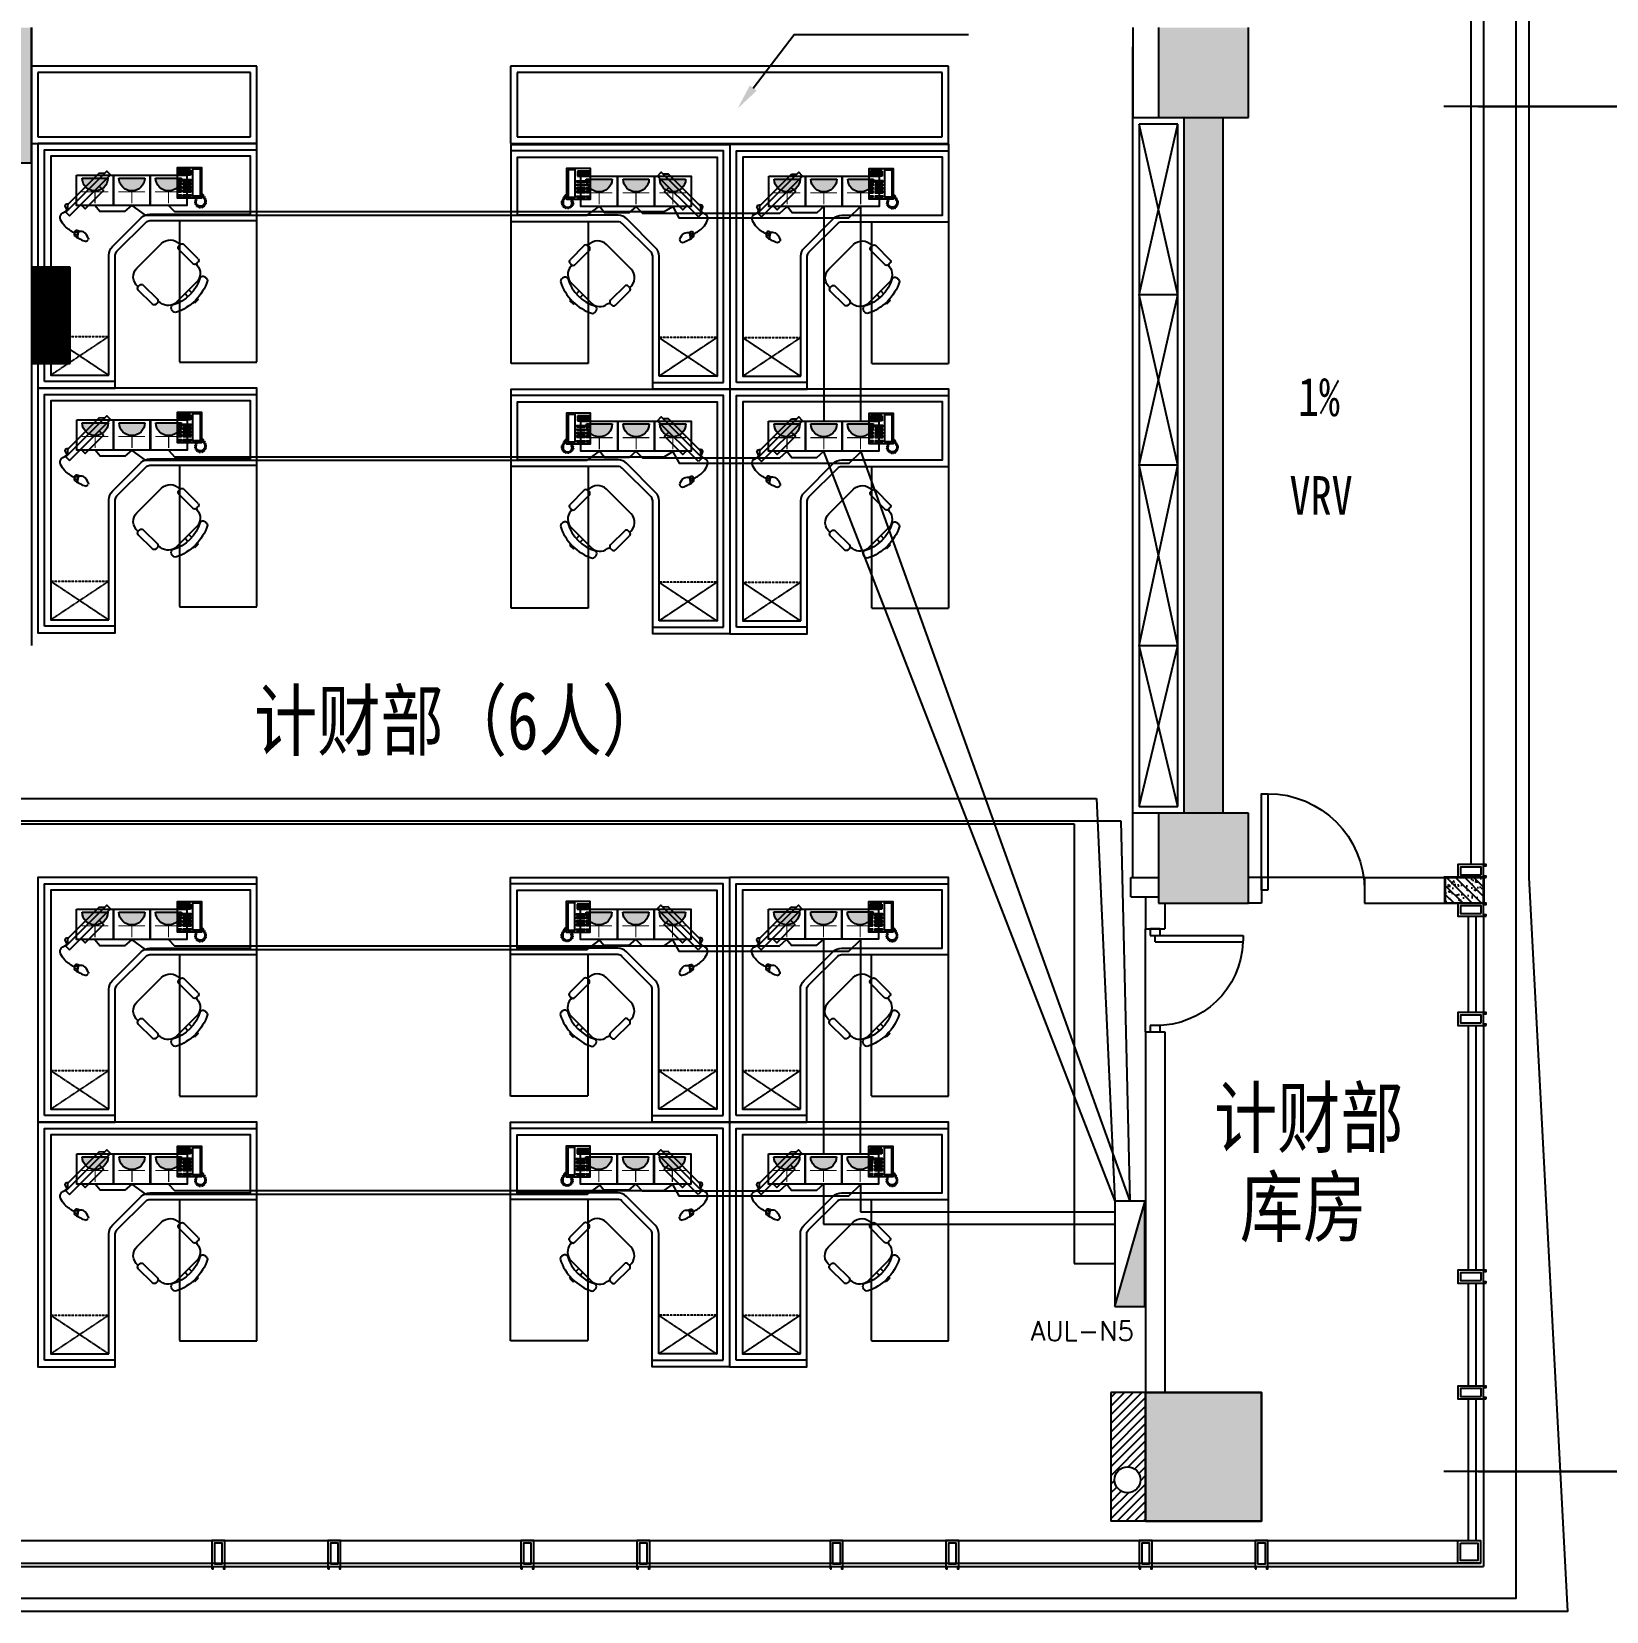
# Model space of a CAD drawing. Header units: inches. Extents: x 10 to 166961, y -47 to 131592.
# Drawn here: x 143123 to 155351, y 20962 to 33230 of the extents above; entities that cross this region are included whole.
import ezdxf

# ---------------------------------------------------------------- set-up
doc = ezdxf.new("R2010")
doc.units = ezdxf.units.IN
doc.header["$MEASUREMENT"] = 0
for name, pattern in [('CONTINOUS', [0]), ('DASH', [0.35, 0.25, -0.1]), ('HIDDEN', [0.375, 0.25, -0.125])]:
    doc.linetypes.add(name, pattern=pattern)
for name, color, linetype in [('2', 2, 'Continuous'), ('3look0.15', 5, 'Continuous'), ('4', 4, 'Continuous'), ('6', 6, 'Continuous'), ('8', 8, 'Continuous'), ('D-电气标号', 7, 'Continuous'), ('hatch', 8, 'Continuous'), ('METAL', 7, 'Continuous'), ('PUB_DIM', 3, 'Continuous'), ('Shearwall', 7, 'Continuous'), ('shearwall-bh', 253, 'Continuous'), ('stair', 2, 'Continuous'), ('wall', 2, 'Continuous'), ('windows', 4, 'Continuous'), ('z', 2, 'Continuous'), ('修改', 1, 'Continuous'), ('家具', 9, 'Continuous'), ('家具细线', 8, 'Continuous'), ('尺寸3', 31, 'Continuous'), ('插座图', 4, 'Continuous')]:
    doc.layers.add(name, color=color, linetype=linetype)
doc.styles.add('_TCH_LABEL', font='complex_.ttf', dxfattribs={"bigfont": 'GBCBIG'})
doc.styles.add('F', font='')
doc.styles.get("Standard").update_dxf_attribs({"font": 'txt', "bigfont": 'gbcbig.shx'})
doc.styles.get('F').set_extended_font_data('SimHei')

# ---------------------------------------------------------------- blocks, each defined once
blk = doc.blocks.new('800门')
at = {"layer": 'windows'}
blk.add_lwpolyline([(750, 0), (800, 0), (800, 750), (750, 750)], close=True, dxfattribs=at)
blk.add_arc((750, 0), 750, 90, 180, dxfattribs=at)
blk = doc.blocks.new('Metal')
at = {"layer": 'METAL', "color": 4}
for points in [[(-50, 20), (-40, 20), (-40, 0), (40, 0), (40, 20), (50, 20), (50, -200), (-50, -200)], [(-30, -20), (30, -20), (30, -180), (-30, -180)]]:
    blk.add_lwpolyline(points, close=True, dxfattribs=at)
blk = doc.blocks.new('A$C6F910B85')
at = {"layer": '2', "linetype": 'CONTINOUS'}
blk.add_lwpolyline([(16, 10), (125, 446), (164, 437), (55, 0)], close=True, dxfattribs=at)
at = {"layer": '家具', "color": 8, "linetype": 'CONTINOUS'}
for p, q in [((96, 41), (181, 381)), ((181, 381), (159, 417)), ((96, 41), (60, 19))]:
    blk.add_line(p, q, dxfattribs=at)
blk.add_lwpolyline([(95, 325), (49, 337), (0, 142), (46, 131)], dxfattribs=at)
blk = doc.blocks.new('电话')
at = {"layer": '家具', "elevation": -5200}
for points in [[(137585, 1054680), (137585, 1054826), (137823, 1054826), (137823, 1054640), (137622, 1054640)], [(137616, 1054640), (137585, 1054640), (137585, 1054676)]]:
    blk.add_lwpolyline(points, dxfattribs=at)
at = {"layer": '家具细线'}
for p, q in [((137804, 1054817, -5200), (137763, 1054817, -5200)), ((137803, 1054725, -5200), (137763, 1054725, -5200)), ((137764, 1054725, -5200), (137764, 1054817, -5200)), ((137774, 1054725, -5200), (137774, 1054817, -5200)), ((137784, 1054725, -5200), (137784, 1054817, -5200)), ((137794, 1054725, -5200), (137794, 1054817, -5200)), ((137804, 1054725, -5200), (137804, 1054817, -5200)), ((137513, 1054657, -5200), (137512, 1054652, -5200)), ((137512, 1054652, -5200), (137519, 1054650, -5200)), ((137519, 1054650, -5200), (137512, 1054646, -5200)), ((137512, 1054646, -5200), (137513, 1054641, -5200)), ((137520, 1054640, -5200), (137512, 1054637, -5200)), ((137512, 1054637, -5200), (137514, 1054632, -5200)), ((137521, 1054657, -5200), (137513, 1054657, -5200)), ((137513, 1054641, -5200), (137520, 1054640, -5200)), ((137514, 1054632, -5200), (137521, 1054632, -5200)), ((137517, 1054665, -5200), (137515, 1054661, -5200)), ((137515, 1054661, -5200), (137521, 1054657, -5200)), ((137521, 1054632, -5200), (137516, 1054627, -5200)), ((137516, 1054627, -5200), (137518, 1054623, -5200)), ((137524, 1054666, -5200), (137517, 1054665, -5200)), ((137518, 1054623, -5200), (137526, 1054624, -5200)), ((137522, 1054675, -5200), (137519, 1054671, -5200)), ((137519, 1054671, -5200), (137524, 1054666, -5200)), ((137526, 1054624, -5200), (137521, 1054618, -5200)), ((137521, 1054618, -5200), (137525, 1054614, -5200)), ((137529, 1054672, -5200), (137522, 1054675, -5200)), ((137522, 1054653, -5200), (137528, 1054667, -5200)), ((137523, 1054637, -5200), (137522, 1054653, -5200)), ((137530, 1054623, -5200), (137523, 1054637, -5200)), ((137525, 1054614, -5200), (137534, 1054618, -5200)), ((137531, 1054683, -5200), (137527, 1054679, -5200)), ((137527, 1054679, -5200), (137529, 1054672, -5200)), ((137528, 1054667, -5200), (137539, 1054677, -5200)), ((137547, 1054613, -5200), (137530, 1054623, -5200)), ((137537, 1054680, -5200), (137531, 1054683, -5200)), ((137534, 1054618, -5200), (137531, 1054610, -5200)), ((137531, 1054610, -5200), (137535, 1054608, -5200)), ((137541, 1054689, -5200), (137535, 1054687, -5200)), ((137535, 1054687, -5200), (137537, 1054680, -5200)), ((137535, 1054608, -5200), (137541, 1054613, -5200)), ((137539, 1054677, -5200), (137554, 1054682, -5200)), ((137546, 1054683, -5200), (137541, 1054689, -5200)), ((137541, 1054613, -5200), (137541, 1054604, -5200)), ((137541, 1054604, -5200), (137547, 1054604, -5200)), ((137547, 1054691, -5200), (137546, 1054683, -5200)), ((137554, 1054692, -5200), (137547, 1054691, -5200)), ((137572, 1054613, -5200), (137547, 1054613, -5200)), ((137547, 1054604, -5200), (137549, 1054610, -5200)), ((137549, 1054610, -5200), (137552, 1054603, -5200)), ((137552, 1054603, -5200), (137558, 1054603, -5200)), ((137557, 1054683, -5200), (137554, 1054692, -5200)), ((137554, 1054682, -5200), (137569, 1054678, -5200)), ((137560, 1054691, -5200), (137557, 1054683, -5200)), ((137558, 1054603, -5200), (137561, 1054611, -5200)), ((137567, 1054689, -5200), (137560, 1054691, -5200)), ((137561, 1054611, -5200), (137561, 1054603, -5200)), ((137561, 1054603, -5200), (137569, 1054603, -5200)), ((137568, 1054681, -5200), (137567, 1054689, -5200)), ((137572, 1054687, -5200), (137568, 1054681, -5200)), ((137569, 1054678, -5200), (137574, 1054675, -5200)), ((137569, 1054603, -5200), (137571, 1054610, -5200)), ((137571, 1054610, -5200), (137575, 1054607, -5200)), ((137577, 1054685, -5200), (137572, 1054687, -5200)), ((137591, 1054625, -5200), (137572, 1054614, -5200)), ((137574, 1054675, -5200), (137579, 1054678, -5200)), ((137575, 1054607, -5200), (137581, 1054609, -5200)), ((137579, 1054682, -5200), (137577, 1054685, -5200)), ((137581, 1054682, -5200), (137579, 1054682, -5200)), ((137579, 1054678, -5200), (137585, 1054676, -5200)), ((137580, 1054616, -5200), (137587, 1054612, -5200)), ((137581, 1054609, -5200), (137580, 1054616, -5200)), ((137587, 1054679, -5200), (137581, 1054682, -5200)), ((137585, 1054676, -5200), (137591, 1054675, -5200)), ((137599, 1054678, -5200), (137587, 1054679, -5200)), ((137587, 1054612, -5200), (137594, 1054616, -5200)), ((137591, 1054675, -5200), (137600, 1054674, -5200)), ((137603, 1054631, -5200), (137591, 1054625, -5200)), ((137593, 1054623, -5200), (137599, 1054619, -5200)), ((137594, 1054616, -5200), (137593, 1054623, -5200)), ((137600, 1054678, -5200), (137599, 1054678, -5200)), ((137599, 1054619, -5200), (137603, 1054620, -5200)), ((137602, 1054624, -5200), (137605, 1054621, -5200)), ((137603, 1054620, -5200), (137602, 1054624, -5200)), ((137604, 1054628, -5200), (137603, 1054631, -5200)), ((137605, 1054630, -5200), (137604, 1054628, -5200)), ((137607, 1054631, -5200), (137605, 1054630, -5200)), ((137605, 1054621, -5200), (137608, 1054623, -5200)), ((137612, 1054635, -5200), (137607, 1054631, -5200)), ((137608, 1054628, -5200), (137611, 1054629, -5200)), ((137608, 1054623, -5200), (137608, 1054628, -5200)), ((137611, 1054629, -5200), (137615, 1054631, -5200)), ((137624, 1054651, -5200), (137612, 1054635, -5200)), ((137615, 1054631, -5200), (137631, 1054651, -5200))]:
    blk.add_line(p, q, dxfattribs=at)
at = {"layer": '家具细线', "elevation": -5200}
for points in [[(137597, 1054795), (137609, 1054795), (137609, 1054819), (137597, 1054819)], [(137635, 1054795), (137647, 1054795), (137647, 1054819), (137635, 1054819)], [(137660, 1054795), (137673, 1054795), (137673, 1054819), (137660, 1054819)], [(137688, 1054795), (137700, 1054795), (137700, 1054819), (137688, 1054819)], [(137715, 1054795), (137727, 1054795), (137727, 1054819), (137715, 1054819)], [(137597, 1054757), (137609, 1054757), (137609, 1054781), (137597, 1054781)], [(137597, 1054720), (137609, 1054720), (137609, 1054744), (137597, 1054744)], [(137813, 1054651), (137600, 1054651), (137600, 1054706), (137813, 1054706)], [(137635, 1054757), (137647, 1054757), (137647, 1054781), (137635, 1054781)], [(137635, 1054720), (137647, 1054720), (137647, 1054744), (137635, 1054744)], [(137660, 1054757), (137673, 1054757), (137673, 1054781), (137660, 1054781)], [(137660, 1054720), (137673, 1054720), (137673, 1054744), (137660, 1054744)], [(137688, 1054757), (137700, 1054757), (137700, 1054781), (137688, 1054781)], [(137688, 1054720), (137700, 1054720), (137700, 1054744), (137688, 1054744)], [(137715, 1054757), (137727, 1054757), (137727, 1054781), (137715, 1054781)], [(137715, 1054720), (137727, 1054720), (137727, 1054744), (137715, 1054744)]]:
    blk.add_lwpolyline(points, close=True, dxfattribs=at)
blk = doc.blocks.new('A$C281071D3')
at = {"layer": '家具', "color": 252}
for p, q in [((50, 410), (-60, 300)), ((-22, 261), (89, 371)), ((89, 398), (77, 410)), ((113, 399), (93, 390)), ((210, 465), (203, 458)), ((392, 239), (240, 392)), ((376, 402), (366, 393)), ((406, 372), (376, 402)), ((396, 363), (406, 372)), ((-61, 273), (-63, 272)), ((-60, 272), (-49, 261)), ((323, 350), (303, 329)), ((333, 299), (353, 320)), ((-71, 129), (120, -62)), ((461, 200), (468, 207)), ((365, 95), (255, -15)), ((293, -54), (403, 56)), ((390, 96), (397, 108)), ((403, 83), (392, 95)), ((255, -43), (266, -54)), ((260, -57), (264, -52))]:
    blk.add_line(p, q, dxfattribs=at)
for centre, major_axis, start_param, end_param in [((64, 396), (-13.6, 13.6), 4.712389, 6.283185), ((75, 385), (-13.6, 13.6), 3.141593, 4.712389), ((172, 324), (-68, 68), 4.709722, 6.166276), ((224, 438), (-20.4, 20.4), 0, 1.570796), ((114, 111), (-226, 226), 4.211213, 5.213565), ((231, 445), (-20.4, 20.4), -0.705229, 0), ((109, 106), (-274, 274), 4.241936, 5.182842), ((231, 445), (-20.4, 20.4), 4.712389, 4.726071), ((-3, 197), (-68, 68), -0.116909, 1.570796), ((-47, 286), (-13.6, 13.6), 0, 1.570796), ((-35, 275), (-13.6, 13.6), 1.570796, 3.141593), ((448, 228), (20.4, 20.4), 6.269503, 6.283185), ((324, 171), (-68, 68), 3.212044, 4.709722), ((441, 221), (-20.4, 20.4), 1.570796, 3.141593), ((448, 228), (-20.4, 20.4), 3.141593, 3.846821), ((378, 81), (-13.6, 13.6), 4.712389, 6.283185), ((390, 70), (-13.6, 13.6), 3.141593, 4.712389), ((188, 6), (-68, 68), 1.570796, 3.212044), ((268, -29), (-13.6, 13.6), 0, 1.570796), ((280, -40), (-13.6, 13.6), 1.570796, 3.141593)]:
    blk.add_ellipse(centre, major_axis=major_axis, ratio=1, start_param=start_param, end_param=end_param, dxfattribs=at)
blk = doc.blocks.new('*X143')
at = {"color": 0}
for p, q in [((-250, 32.8), (-82.8, 200)), ((-250, 68.2), (-118.2, 200)), ((-250, 103.6), (-153.6, 200)), ((-250, 138.9), (-188.9, 200)), ((-250, 174.3), (-224.3, 200)), ((-247.5, 0), (-47.5, 200)), ((-212.1, 0), (-12.1, 200)), ((-176.8, 0), (23.2, 200)), ((-141.4, 0), (58.6, 200)), ((-106.1, 0), (93.9, 200)), ((-70.7, 0), (129.3, 200)), ((-35.4, 0), (164.6, 200)), ((0, 0), (200, 200)), ((35.4, 0), (235.4, 200)), ((70.7, 0), (250, 179.3)), ((106.1, 0), (250, 143.9)), ((141.4, 0), (250, 108.6)), ((176.8, 0), (250, 73.2)), ((212.1, 0), (250, 37.9)), ((247.5, 0), (250, 2.5))]:
    blk.add_line(p, q, dxfattribs=at)
blk = doc.blocks.new('A$C127C375D')
at = {"layer": '插座图', "lineweight": -2}
blk.add_hatch(color=3, dxfattribs=at).paths.add_polyline_path([(91.7, 8.4, 1), (16.1, 8.4)])
at = {"layer": '插座图', "color": 3, "lineweight": -2}
blk.add_line((16.1, 8.4), (91.7, 8.4), dxfattribs=at)
blk.add_lwpolyline([(0, 0), (107.8, 0), (107.8, 88.6), (0, 88.6)], close=True, dxfattribs=at)
at = {"layer": '插座图', "color": 3, "lineweight": -2, "const_width": 3.2}
for points in [[(14.3, 48.8), (92.6, 48.8)], [(53.9, 46.2), (53.9, 82.6)]]:
    blk.add_lwpolyline(points, dxfattribs=at)
at = {"layer": '插座图', "color": 3, "lineweight": -2}
blk.add_arc((53.9, 8.4), 37.8, 0, 180, dxfattribs=at)
blk = doc.blocks.new('A$C120B0ACC')
at = {"layer": '插座图', "lineweight": -2}
blk.add_hatch(color=3, dxfattribs=at).paths.add_polyline_path([(0, 44.1), (0, 0), (152.7, 0)])
at = {"layer": '插座图', "color": 3, "lineweight": -2}
for p, q in [((154.2, 44.1), (0, 44.1)), ((0, 44.1), (152.7, 0)), ((0, 44.1), (0, 0)), ((154.2, 0), (154.2, 44.1)), ((0, 0), (154.2, 0)), ((0, 0), (152.7, 0))]:
    blk.add_line(p, q, dxfattribs=at)

msp = doc.modelspace()

# ---------------------------------------------------------------- hatches: boundary and pattern name
at = {"layer": 'hatch'}
h = msp.add_hatch(dxfattribs=at)
h.set_pattern_fill('钢筋混凝土', color=256, scale=20, style=0)
h.set_pattern_definition([(135, (241378.53, 162060.694), (35.355339, 35.355339), []), (130, (241378.53, 162060.7), (-143.45204, -12.55043), [15, -165]), (185, (241378.53, 162060.7), (27.75027, 150.43843), [12, -132]), (79.5486, (241366.57, 162059.65), (-115.70188, 137.88791), [12.74804, -140.22842]), (133.8158, (241378.53, 162100.7), (-213.44821, -33.1038), [22.5, -247.5]), (83.3644, (241360.74, 162097.94), (-186.93254, 194.82357), [19.12206, -210.3426]), (188.8158, (241378.53, 162100.7), (-186.9324, 194.82372), [18, -198]), (159, (241358.53, 162090.7), (-119.38141, -80.52378), [15, -165]), (214, (241358.53, 162090.7), (-48.66307, 145.03001), [12, -132]), (108.5486, (241348.58, 162083.98), (-168.04453, 64.5061), [12.74804, -140.22842]), (142.5, (241378.53, 162060.694), (-2.431971, 66.57877), [0, -130.4, 0, -134, 0, -132.5]), (172.5, (241378.53, 162060.694), (-52.613907, 78.882342), [0, -76.4, 0, -127.4, 0, -50.5]), (212.5, (241423.13, 162060.694), (-106.764487, -4.510974), [0, -50, 0, -156, 0, -207]), (222.5, (241443.13, 162060.69), (-116.637234, 20.020996), [0, -65, 0, -103.6, 0, -147])])
h.paths.add_polyline_path([(154398, 26662), (154098, 26662), (154098, 26462), (154398, 26462)])
at = {"layer": 'shearwall-bh'}
for color, points in [(252, [(143123, 33262), (142123, 33262), (142123, 32212), (143123, 32212)]), (8, [(151773, 21662), (152673, 21662), (152673, 22662), (151773, 22662)]), (252, [(151773, 21662), (152673, 21662), (152673, 22662), (151773, 22662)])]:
    msp.add_hatch(color=color, dxfattribs=at).paths.add_polyline_path(points)
at = {"layer": 'shearwall-bh', "linetype": 'Continuous'}
for points in [[(151873, 32562), (152573, 32562), (152573, 33262), (151873, 33262)], [(152073, 32562), (152373, 32562), (152373, 27162), (152073, 27162)], [(151873, 26462), (152573, 26462), (152573, 27162), (151873, 27162)]]:
    msp.add_hatch(color=252, dxfattribs=at).paths.add_polyline_path(points)

# ---------------------------------------------------------------- linework, layer by layer
at = {"color": 2}
for p, q in [((149274, 31871), (149275, 30206)), ((149560, 31872), (149560, 30206)), ((149273, 29969), (151535, 24148)), ((149561, 29967), (151652, 24148)), ((136770, 27276), (151393, 27276)), ((151393, 27276), (151535, 24148)), ((132094, 27079), (151218, 27079)), ((136981, 27101), (151581, 27101)), ((151218, 27079), (151218, 23664)), ((151581, 27101), (151652, 24148)), ((149273, 26181), (149273, 24515)), ((149559, 26178), (149558, 24515)), ((149271, 24279), (149271, 23968)), ((149560, 24277), (149560, 24064)), ((149560, 24064), (151535, 24064)), ((149271, 23968), (151535, 23968)), ((151218, 23664), (151535, 23664))]:
    msp.add_line(p, q, dxfattribs=at)
for p, q in [((143123, 31402), (143123, 30652)), ((143423, 31402), (143123, 31402)), ((143423, 30652), (143423, 31402)), ((143123, 30652), (143423, 30652))]:
    msp.add_line(p, q)
at = {"color": 252}
for p, q in [((151503, 22662), (151503, 21662)), ((151773, 22662), (151503, 22662)), ((151773, 21662), (151503, 21662))]:
    msp.add_line(p, q, dxfattribs=at)
at = {"color": 2}
for points in [[(143900, 31880), (143845, 31833), (143654, 31833), (143615, 31880)], [(143902, 31881), (144006, 31805), (147438, 31805), (147531, 31872)], [(144187, 31881), (144233, 31832), (148036, 31832), (148102, 31872)], [(147817, 31871), (147762, 31823), (147571, 31823), (147532, 31871)], [(147817, 31870), (147866, 31820), (148933, 31820), (148987, 31869)], [(148102, 31872), (148150, 31783), (149470, 31783), (149560, 31872)], [(149275, 31872), (149220, 31824), (149028, 31824), (148989, 31872)], [(143902, 29979), (143847, 29932), (143656, 29932), (143617, 29979)], [(143902, 29978), (144006, 29902), (147438, 29902), (147531, 29970)], [(144188, 29977), (144233, 29928), (148036, 29928), (148102, 29969)], [(147818, 29971), (147763, 29923), (147571, 29923), (147532, 29971)], [(147818, 29970), (147867, 29920), (148933, 29920), (148988, 29969)], [(148102, 29967), (148151, 29878), (149471, 29878), (149561, 29967)], [(149273, 29969), (149218, 29921), (149027, 29921), (148988, 29969)], [(143899, 26178), (143845, 26130), (143653, 26130), (143614, 26178)], [(143900, 26179), (144004, 26103), (147437, 26103), (147530, 26171)], [(144187, 26179), (144233, 26130), (148036, 26130), (148100, 26178)], [(147813, 26180), (147758, 26133), (147567, 26133), (147528, 26180)], [(147815, 26181), (147864, 26130), (148930, 26130), (148985, 26180)], [(148100, 26178), (148149, 26089), (149469, 26089), (149559, 26178)], [(149270, 26180), (149216, 26132), (149024, 26132), (148985, 26180)], [(143902, 24279), (143848, 24232), (143656, 24232), (143617, 24279)], [(143903, 24277), (144007, 24201), (147440, 24201), (147533, 24269)], [(144187, 24279), (144233, 24231), (148036, 24231), (148101, 24277)], [(147813, 24280), (147759, 24232), (147567, 24232), (147528, 24280)], [(147814, 24279), (147863, 24229), (148930, 24229), (148984, 24278)], [(148101, 24277), (148150, 24188), (149470, 24188), (149560, 24277)], [(149271, 24279), (149217, 24231), (149025, 24231), (148986, 24279)]]:
    msp.add_lwpolyline(points, dxfattribs=at)
at = {"color": 8, "linetype": 'DASH'}
for points in [[(144273, 31762), (144273, 30662), (144873, 30662), (144873, 31762)], [(147446, 31754), (147446, 30654), (146846, 30654), (146846, 31754)], [(149646, 31754), (149646, 30654), (150246, 30654), (150246, 31754)], [(144273, 29862), (144273, 28762), (144873, 28762), (144873, 29862)], [(147446, 29854), (147446, 28754), (146846, 28754), (146846, 29854)], [(149646, 29854), (149646, 28754), (150246, 28754), (150246, 29854)], [(144273, 26062), (144273, 24962), (144873, 24962), (144873, 26062)], [(147443, 26062), (147443, 24962), (146843, 24962), (146843, 26062)], [(149643, 26062), (149643, 24962), (150243, 24962), (150243, 26062)], [(144273, 24162), (144273, 23062), (144873, 23062), (144873, 24162)], [(147443, 24162), (147443, 23062), (146843, 23062), (146843, 24162)], [(149643, 24162), (149643, 23062), (150243, 23062), (150243, 24162)]]:
    msp.add_lwpolyline(points, dxfattribs=at)
at = {"const_width": 300}
msp.add_lwpolyline([(143273, 31402), (143273, 30652)], dxfattribs=at)
at = {"layer": '3look0.15'}
for p, q in [((154298, 34962), (154298, 26762)), ((154398, 34962), (154398, 26762)), ((153473, 26662), (152673, 26662))]:
    msp.add_line(p, q, dxfattribs=at)
at = {"layer": '3look0.15', "color": 8}
msp.add_line((153473, 26662), (152673, 26662), dxfattribs=at)
at = {"layer": '4'}
for p, q in [((151886, 26262), (151810, 26262)), ((151810, 26262), (151810, 26212)), ((151886, 26212), (151886, 26262)), ((151810, 26212), (151886, 26212)), ((151848, 26212), (152531, 26212)), ((151848, 26162), (151848, 26212)), ((151848, 26162), (152530, 26162)), ((151886, 25512), (151810, 25512)), ((151810, 25512), (151810, 25462)), ((151810, 25462), (151886, 25462)), ((151886, 25462), (151886, 25512))]:
    msp.add_line(p, q, dxfattribs=at)
at = {"layer": '4', "extrusion": (0, 0, -1)}
msp.add_ellipse((151831, 26212), major_axis=(700, 0), ratio=1, start_param=0.00022, end_param=0.071709, dxfattribs=at)
at = {"layer": '6', "color": 252}
for p, q in [((151503, 22622), (151543, 22662)), ((151503, 22555), (151610, 22662)), ((151503, 22488), (151678, 22662)), ((151503, 22420), (151745, 22662)), ((151503, 22353), (151773, 22623)), ((151503, 22286), (151773, 22556)), ((151503, 22218), (151773, 22488)), ((151503, 22151), (151773, 22421)), ((151503, 22084), (151773, 22354)), ((151503, 22016), (151773, 22286)), ((151639, 22085), (151773, 22219)), ((151689, 22068), (151773, 22152)), ((151722, 22032), (151773, 22084)), ((151503, 21949), (151532, 21978)), ((151734, 21977), (151773, 22017)), ((151503, 21680), (151773, 21950)), ((151503, 21882), (151549, 21927)), ((151503, 21814), (151584, 21895)), ((151503, 21747), (151640, 21883)), ((151553, 21662), (151773, 21882)), ((151621, 21662), (151773, 21815)), ((151688, 21662), (151773, 21747)), ((151755, 21662), (151773, 21680))]:
    msp.add_line(p, q, dxfattribs=at)
at = {"layer": '8', "color": 8, "linetype": 'HIDDEN'}
for p, q in [((143273, 30862), (143723, 30862)), ((143723, 30862), (143273, 30562)), ((143273, 30862), (143723, 30562)), ((148446, 30854), (147996, 30854)), ((147996, 30854), (148446, 30554)), ((148446, 30854), (147996, 30554)), ((148646, 30854), (149096, 30854)), ((149096, 30854), (148646, 30554)), ((148646, 30854), (149096, 30554)), ((143273, 28962), (143723, 28962)), ((143723, 28962), (143273, 28662)), ((143273, 28962), (143723, 28662)), ((148446, 28954), (147996, 28954)), ((147996, 28954), (148446, 28654)), ((148446, 28954), (147996, 28654)), ((148646, 28954), (149096, 28954)), ((149096, 28954), (148646, 28654)), ((148646, 28954), (149096, 28654)), ((143273, 25162), (143723, 25162)), ((143723, 25162), (143273, 24862)), ((143273, 25162), (143723, 24862)), ((148443, 25162), (147993, 25162)), ((147993, 25162), (148443, 24862)), ((148443, 25162), (147993, 24862)), ((148643, 25162), (149093, 25162)), ((149093, 25162), (148643, 24862)), ((148643, 25162), (149093, 24862)), ((143273, 23262), (143723, 23262)), ((143723, 23262), (143273, 22962)), ((143273, 23262), (143723, 22962)), ((148443, 23262), (147993, 23262)), ((147993, 23262), (148443, 22962)), ((148443, 23262), (147993, 22962)), ((148643, 23262), (149093, 23262)), ((149093, 23262), (148643, 22962)), ((148643, 23262), (149093, 22962))]:
    msp.add_line(p, q, dxfattribs=at)
at = {"layer": '8', "extrusion": (0, 0, -1)}
msp.add_ellipse((151838, 26204), major_axis=(-488, 502), ratio=0.977189, start_param=2.391901, end_param=3.91014, dxfattribs=at)
at = {"layer": 'METAL'}
for points in [[(154198, 21512), (154373, 21512), (154373, 21337), (154198, 21337)], [(154218, 21492), (154353, 21492), (154353, 21357), (154218, 21357)]]:
    msp.add_lwpolyline(points, close=True, dxfattribs=at)
at = {"layer": 'PUB_DIM', "color": 252}
for p, q in [((158394, 32649), (154090, 32649)), ((158394, 22049), (154090, 22049))]:
    msp.add_line(p, q, dxfattribs=at)
at = {"layer": 'PUB_DIM', "transparency": 16777216}
for p, q in [((154356, 32649), (156844, 32649)), ((154356, 32649), (156844, 32649)), ((154356, 22049), (156844, 22049)), ((154456, 22049), (157644, 22049))]:
    msp.add_line(p, q, dxfattribs=at)
at = {"layer": 'Shearwall', "color": 252}
for p, q in [((143123, 32212), (143123, 33262)), ((151873, 33262), (151873, 32562)), ((152573, 32562), (152573, 33262)), ((151873, 32562), (152573, 32562)), ((142123, 32212), (143123, 32212)), ((152573, 27162), (151873, 27162)), ((151873, 27162), (151873, 26462)), ((152573, 26462), (152573, 27162)), ((151873, 26462), (152573, 26462)), ((151773, 21662), (151773, 22662)), ((151773, 22662), (152673, 22662)), ((152673, 22662), (152673, 21662)), ((152673, 21662), (151773, 21662))]:
    msp.add_line(p, q, dxfattribs=at)
at = {"layer": 'Shearwall', "color": 252, "linetype": 'Continuous'}
for p, q in [((152073, 32562), (152373, 32562)), ((152073, 27162), (152073, 32562)), ((152373, 32562), (152373, 27162)), ((152373, 27162), (152073, 27162))]:
    msp.add_line(p, q, dxfattribs=at)
at = {"layer": 'Shearwall', "color": 1}
msp.add_lwpolyline([(151773, 21662), (152673, 21662), (152673, 22662), (151773, 22662)], close=True, dxfattribs=at)
at = {"layer": 'Shearwall', "color": 252}
msp.add_circle((151633, 21984), 101, dxfattribs=at)
at = {"layer": 'stair', "color": 252}
msp.add_line((151723, 28462), (152023, 28462), dxfattribs=at)
at = {"layer": 'stair', "color": 6}
for points in [[(134023, 44462), (154648, 44462), (154648, 21062), (133023, 21062), (133023, 21312)], [(154748, 26662), (154748, 26662), (155048, 20962), (91814, 20962), (92098, 25462), (92098, 35062)]]:
    msp.add_lwpolyline(points, dxfattribs=at)
at = {"layer": 'stair'}
msp.add_lwpolyline([(154748, 35062), (154748, 26662)], dxfattribs=at)
at = {"layer": 'wall', "color": 7}
for p, q in [((152673, 26662), (152573, 26662)), ((152673, 26662), (152583, 26662)), ((152673, 26662), (152673, 26462)), ((152673, 26662), (152673, 26462)), ((153473, 26662), (154398, 26662)), ((153473, 26662), (153473, 26462)), ((153473, 26662), (153473, 26462)), ((152673, 26462), (152573, 26462)), ((152673, 26462), (152583, 26462)), ((153473, 26462), (154398, 26462))]:
    msp.add_line(p, q, dxfattribs=at)
at = {"layer": 'wall'}
for p, q in [((153923, 26662), (154398, 26662)), ((154398, 26462), (154398, 26662)), ((154398, 26462), (154398, 26662)), ((154398, 26462), (154398, 26662)), ((153923, 26462), (154398, 26462))]:
    msp.add_line(p, q, dxfattribs=at)
at = {"layer": 'wall', "const_width": 20}
msp.add_lwpolyline([(154398, 26662), (154098, 26662), (154098, 26462), (154398, 26462)], close=True, dxfattribs=at)
at = {"layer": 'windows', "color": 2}
for p, q in [((154278, 26362), (154278, 25612)), ((154338, 26362), (154338, 25612)), ((154398, 26362), (154398, 25612)), ((154278, 25512), (154278, 23612)), ((154338, 25512), (154338, 23612)), ((154398, 25512), (154398, 23612)), ((154278, 23512), (154278, 22712)), ((154338, 23512), (154338, 22712)), ((154398, 23512), (154398, 22712)), ((154278, 22612), (154278, 21512)), ((154338, 22612), (154338, 21512)), ((154398, 22612), (154398, 21312)), ((142623, 21512), (154198, 21512)), ((142623, 21337), (152623, 21337)), ((142623, 21312), (152623, 21312)), ((152723, 21337), (154373, 21337)), ((152723, 21312), (154398, 21312))]:
    msp.add_line(p, q, dxfattribs=at)
at = {"layer": '家具', "color": 1}
for points in [[(143223, 30512), (143223, 32312), (144873, 32312), (144873, 32362), (143173, 32362), (143173, 30462), (143773, 30462), (143773, 30512), (143223, 30512)], [(148496, 30504), (148496, 32304), (146846, 32304), (146846, 32354), (148546, 32354), (148546, 30454), (147946, 30454), (147946, 30504), (148496, 30504)], [(148596, 30504), (148596, 32304), (150246, 32304), (150246, 32354), (148546, 32354), (148546, 30454), (149146, 30454), (149146, 30504), (148596, 30504)], [(143223, 28612), (143223, 30412), (144873, 30412), (144873, 30462), (143173, 30462), (143173, 28562), (143773, 28562), (143773, 28612), (143223, 28612)], [(148496, 28604), (148496, 30404), (146846, 30404), (146846, 30454), (148546, 30454), (148546, 28554), (147946, 28554), (147946, 28604), (148496, 28604)], [(148596, 28604), (148596, 30404), (150246, 30404), (150246, 30454), (148546, 30454), (148546, 28554), (149146, 28554), (149146, 28604), (148596, 28604)], [(143223, 24812), (143223, 26612), (144873, 26612), (144873, 26662), (143173, 26662), (143173, 24762), (143773, 24762), (143773, 24812), (143223, 24812)], [(148493, 24812), (148493, 26612), (146843, 26612), (146843, 26662), (148543, 26662), (148543, 24762), (147943, 24762), (147943, 24812), (148493, 24812)], [(148593, 24812), (148593, 26612), (150243, 26612), (150243, 26662), (148543, 26662), (148543, 24762), (149143, 24762), (149143, 24812), (148593, 24812)], [(143223, 22912), (143223, 24712), (144873, 24712), (144873, 24762), (143173, 24762), (143173, 22862), (143773, 22862), (143773, 22912), (143223, 22912)], [(148493, 22912), (148493, 24712), (146843, 24712), (146843, 24762), (148543, 24762), (148543, 22862), (147943, 22862), (147943, 22912), (148493, 22912)], [(148593, 22912), (148593, 24712), (150243, 24712), (150243, 24762), (148543, 24762), (148543, 22862), (149143, 22862), (149143, 22912), (148593, 22912)]]:
    msp.add_lwpolyline(points, dxfattribs=at)
at = {"layer": '家具', "color": 4}
for points in [[(143773, 30512), (143773, 31494, -0.198912), (143786, 31525), (144010, 31749, -0.198912), (144042, 31762), (144873, 31762), (144873, 32312)], [(147946, 30504), (147946, 31485, 0.198912), (147933, 31517), (147709, 31740, 0.198912), (147678, 31754), (146846, 31754), (146846, 32304)], [(149146, 30504), (149146, 31485, -0.198912), (149159, 31517), (149383, 31740, -0.198912), (149414, 31754), (150246, 31754), (150246, 32304)], [(143773, 28612), (143773, 29594, -0.198912), (143786, 29625), (144010, 29849, -0.198912), (144042, 29862), (144873, 29862), (144873, 30412)], [(147946, 28604), (147946, 29585, 0.198912), (147933, 29617), (147709, 29840, 0.198912), (147678, 29854), (146846, 29854), (146846, 30404)], [(149146, 28604), (149146, 29585, -0.198912), (149159, 29617), (149383, 29840, -0.198912), (149414, 29854), (150246, 29854), (150246, 30404)], [(143773, 24812), (143773, 25794, -0.198912), (143786, 25825), (144010, 26049, -0.198912), (144042, 26062), (144873, 26062), (144873, 26612)], [(147943, 24812), (147943, 25794, 0.198912), (147930, 25825), (147707, 26049, 0.198912), (147675, 26062), (146843, 26062), (146843, 26612)], [(149143, 24812), (149143, 25794, -0.198912), (149156, 25825), (149380, 26049, -0.198912), (149412, 26062), (150243, 26062), (150243, 26612)], [(143773, 22912), (143773, 23894, -0.198912), (143786, 23925), (144010, 24149, -0.198912), (144042, 24162), (144873, 24162), (144873, 24712)], [(147943, 22912), (147943, 23894, 0.198912), (147930, 23925), (147707, 24149, 0.198912), (147675, 24162), (146843, 24162), (146843, 24712)], [(149143, 22912), (149143, 23894, -0.198912), (149156, 23925), (149380, 24149, -0.198912), (149412, 24162), (150243, 24162), (150243, 24712)]]:
    msp.add_lwpolyline(points, format="xyb", dxfattribs=at)
at = {"layer": '家具细线', "color": 8}
for p, q in [((143481, 31650), (143454, 31658)), ((143485, 31667), (143458, 31675)), ((148235, 31658), (148262, 31666)), ((148857, 31658), (148830, 31666)), ((143564, 31626), (143562, 31614)), ((148155, 31618), (148157, 31605)), ((148238, 31642), (148266, 31649)), ((148854, 31642), (148826, 31649)), ((148937, 31618), (148935, 31605)), ((143481, 29750), (143454, 29758)), ((143485, 29767), (143458, 29775)), ((143564, 29726), (143562, 29714)), ((148155, 29718), (148157, 29705)), ((148235, 29758), (148262, 29766)), ((148238, 29742), (148266, 29749)), ((148854, 29742), (148826, 29749)), ((148857, 29758), (148830, 29766)), ((148937, 29718), (148935, 29705)), ((143481, 25950), (143454, 25958)), ((143485, 25967), (143458, 25975)), ((143564, 25926), (143562, 25914)), ((148152, 25926), (148154, 25914)), ((148232, 25967), (148259, 25975)), ((148236, 25950), (148263, 25958)), ((148851, 25950), (148824, 25958)), ((148855, 25967), (148827, 25975)), ((148934, 25926), (148932, 25914)), ((143481, 24050), (143454, 24058)), ((143485, 24067), (143458, 24075)), ((148232, 24067), (148259, 24075)), ((148236, 24050), (148263, 24058)), ((148851, 24050), (148824, 24058)), ((148855, 24067), (148827, 24075)), ((143564, 24026), (143562, 24014)), ((148152, 24026), (148154, 24014)), ((148934, 24026), (148932, 24014))]:
    msp.add_line(p, q, dxfattribs=at)
at = {"layer": '家具细线'}
for points in [[(143723, 30562), (143723, 31494, -0.198912), (143751, 31561), (143975, 31784, -0.198912), (144042, 31812), (144823, 31812), (144823, 32262), (143273, 32262), (143273, 30562), (143723, 30562)], [(147996, 30554), (147996, 31485, 0.198912), (147968, 31552), (147745, 31776, 0.198912), (147678, 31804), (146896, 31804), (146896, 32254), (148446, 32254), (148446, 30554), (147996, 30554)], [(149096, 30554), (149096, 31485, -0.198912), (149124, 31552), (149347, 31776, -0.198912), (149414, 31804), (150196, 31804), (150196, 32254), (148646, 32254), (148646, 30554), (149096, 30554)], [(143723, 28662), (143723, 29594, -0.198912), (143751, 29661), (143975, 29884, -0.198912), (144042, 29912), (144823, 29912), (144823, 30362), (143273, 30362), (143273, 28662), (143723, 28662)], [(147996, 28654), (147996, 29585, 0.198912), (147968, 29652), (147745, 29876, 0.198912), (147678, 29904), (146896, 29904), (146896, 30354), (148446, 30354), (148446, 28654), (147996, 28654)], [(149096, 28654), (149096, 29585, -0.198912), (149124, 29652), (149347, 29876, -0.198912), (149414, 29904), (150196, 29904), (150196, 30354), (148646, 30354), (148646, 28654), (149096, 28654)], [(143723, 24862), (143723, 25794, -0.198912), (143751, 25861), (143975, 26084, -0.198912), (144042, 26112), (144823, 26112), (144823, 26562), (143273, 26562), (143273, 24862), (143723, 24862)], [(147993, 24862), (147993, 25794, 0.198912), (147966, 25861), (147742, 26084, 0.198912), (147675, 26112), (146893, 26112), (146893, 26562), (148443, 26562), (148443, 24862), (147993, 24862)], [(149093, 24862), (149093, 25794, -0.198912), (149121, 25861), (149345, 26084, -0.198912), (149412, 26112), (150193, 26112), (150193, 26562), (148643, 26562), (148643, 24862), (149093, 24862)], [(143723, 22962), (143723, 23894, -0.198912), (143751, 23961), (143975, 24184, -0.198912), (144042, 24212), (144823, 24212), (144823, 24662), (143273, 24662), (143273, 22962), (143723, 22962)], [(147993, 22962), (147993, 23894, 0.198912), (147966, 23961), (147742, 24184, 0.198912), (147675, 24212), (146893, 24212), (146893, 24662), (148443, 24662), (148443, 22962), (147993, 22962)], [(149093, 22962), (149093, 23894, -0.198912), (149121, 23961), (149345, 24184, -0.198912), (149412, 24212), (150193, 24212), (150193, 24662), (148643, 24662), (148643, 22962), (149093, 22962)]]:
    msp.add_lwpolyline(points, format="xyb", dxfattribs=at)
at = {"layer": '家具细线', "color": 8}
for centre, radius, start, end in [((143495, 31658), 41.2, 142.7503, 185.5517), ((143472, 31655), 18, 185.5517, 243.6715), ((143570, 31638), 90, 152.1838, 183.6951), ((143460, 31584), 112, 21.9726, 53.813), ((148259, 31576), 112, 126.187, 158.0274), ((148149, 31630), 90, 356.3049, 27.8162), ((148224, 31649), 41.2, 354.4483, 37.2497), ((148868, 31649), 41.2, 142.7503, 185.5517), ((148943, 31630), 90, 152.1838, 183.6951), ((148833, 31576), 112, 21.9726, 53.813), ((143650, 31924), 340, 236.8405, 251.4968), ((143541, 31625), 23.8, 270.9077, 331.3573), ((148178, 31617), 23.8, 208.6427, 269.0923), ((148070, 31915), 340, 288.5032, 303.1595), ((148248, 31647), 18, 296.3285, 354.4483), ((148844, 31647), 18, 185.5517, 243.6715), ((149022, 31915), 340, 236.8405, 251.4968), ((148914, 31617), 23.8, 270.9077, 331.3573), ((143495, 29758), 41.2, 142.7503, 185.5517), ((143472, 29755), 18, 185.5517, 243.6715), ((143650, 30024), 340, 236.8405, 251.4968), ((143570, 29738), 90, 152.1838, 183.6951), ((143460, 29684), 112, 21.9726, 53.813), ((143541, 29725), 23.8, 270.9077, 331.3573), ((148259, 29676), 112, 126.187, 158.0274), ((148178, 29717), 23.8, 208.6427, 269.0923), ((148070, 30015), 340, 288.5032, 303.1595), ((148149, 29730), 90, 356.3049, 27.8162), ((148248, 29747), 18, 296.3285, 354.4483), ((148224, 29749), 41.2, 354.4483, 37.2497), ((148868, 29749), 41.2, 142.7503, 185.5517), ((148844, 29747), 18, 185.5517, 243.6715), ((149022, 30015), 340, 236.8405, 251.4968), ((148943, 29730), 90, 152.1838, 183.6951), ((148833, 29676), 112, 21.9726, 53.813), ((148914, 29717), 23.8, 270.9077, 331.3573), ((143495, 25958), 41.2, 142.7503, 185.5517), ((143472, 25955), 18, 185.5517, 243.6715), ((143650, 26224), 340, 236.8405, 251.4968), ((143570, 25938), 90, 152.1838, 183.6951), ((143460, 25884), 112, 21.9726, 53.813), ((143541, 25925), 23.8, 270.9077, 331.3573), ((148257, 25884), 112, 126.187, 158.0274), ((148175, 25925), 23.8, 208.6427, 269.0923), ((148067, 26224), 340, 288.5032, 303.1595), ((148147, 25938), 90, 356.3049, 27.8162), ((148245, 25955), 18, 296.3285, 354.4483), ((148222, 25958), 41.2, 354.4483, 37.2497), ((148865, 25958), 41.2, 142.7503, 185.5517), ((148842, 25955), 18, 185.5517, 243.6715), ((149020, 26224), 340, 236.8405, 251.4968), ((148940, 25938), 90, 152.1838, 183.6951), ((148830, 25884), 112, 21.9726, 53.813), ((148911, 25925), 23.8, 270.9077, 331.3573), ((143495, 24058), 41.2, 142.7503, 185.5517), ((143472, 24055), 18, 185.5517, 243.6715), ((143570, 24038), 90, 152.1838, 183.6951), ((143460, 23984), 112, 21.9726, 53.813), ((148257, 23984), 112, 126.187, 158.0274), ((148147, 24038), 90, 356.3049, 27.8162), ((148245, 24055), 18, 296.3285, 354.4483), ((148222, 24058), 41.2, 354.4483, 37.2497), ((148865, 24058), 41.2, 142.7503, 185.5517), ((148842, 24055), 18, 185.5517, 243.6715), ((148940, 24038), 90, 152.1838, 183.6951), ((148830, 23984), 112, 21.9726, 53.813), ((143650, 24324), 340, 236.8405, 251.4968), ((143541, 24025), 23.8, 270.9077, 331.3573), ((148175, 24025), 23.8, 208.6427, 269.0923), ((148067, 24324), 340, 288.5032, 303.1595), ((149020, 24324), 340, 236.8405, 251.4968), ((148911, 24025), 23.8, 270.9077, 331.3573)]:
    msp.add_arc(centre, radius, start, end, dxfattribs=at)
for points, knots in [([(143454, 31669), (143429, 31682), (143378, 31708), (143315, 31819), (143422, 31834), (143369, 31884), (143400, 31895), (143412, 31893)], [0, 0, 0, 0, 89.180996, 185.391702, 247.379604, 284.879604, 301.833056, 301.833056, 301.833056, 301.833056]), ([(148266, 31660), (148290, 31673), (148341, 31700), (148404, 31810), (148298, 31825), (148351, 31875), (148319, 31886), (148307, 31885)], [0, 0, 0, 0, 89.180996, 185.391702, 247.379604, 284.879604, 301.833056, 301.833056, 301.833056, 301.833056]), ([(148826, 31660), (148802, 31673), (148751, 31700), (148688, 31810), (148794, 31825), (148741, 31875), (148773, 31886), (148785, 31885)], [0, 0, 0, 0, 89.180996, 185.391702, 247.379604, 284.879604, 301.833056, 301.833056, 301.833056, 301.833056]), ([(143526, 31675), (143513, 31679), (143497, 31675), (143478, 31686), (143469, 31688), (143462, 31683), (143461, 31680)], [0, 0, 0, 0, 61.392948, 66.317377, 85.526749, 97.068118, 97.068118, 97.068118, 97.068118]), ([(148193, 31666), (148206, 31671), (148222, 31667), (148242, 31677), (148251, 31679), (148258, 31674), (148259, 31672)], [0, 0, 0, 0, 61.392948, 66.317377, 85.526749, 97.068118, 97.068118, 97.068118, 97.068118]), ([(148899, 31666), (148886, 31671), (148870, 31667), (148850, 31677), (148841, 31679), (148834, 31674), (148833, 31672)], [0, 0, 0, 0, 61.392948, 66.317377, 85.526749, 97.068118, 97.068118, 97.068118, 97.068118]), ([(143454, 29769), (143429, 29782), (143378, 29808), (143315, 29919), (143422, 29934), (143369, 29984), (143400, 29995), (143412, 29993)], [0, 0, 0, 0, 89.180996, 185.391702, 247.379604, 284.879604, 301.833056, 301.833056, 301.833056, 301.833056]), ([(148266, 29760), (148290, 29773), (148341, 29800), (148404, 29910), (148298, 29925), (148351, 29975), (148319, 29986), (148307, 29985)], [0, 0, 0, 0, 89.180996, 185.391702, 247.379604, 284.879604, 301.833056, 301.833056, 301.833056, 301.833056]), ([(148826, 29760), (148802, 29773), (148751, 29800), (148688, 29910), (148794, 29925), (148741, 29975), (148773, 29986), (148785, 29985)], [0, 0, 0, 0, 89.180996, 185.391702, 247.379604, 284.879604, 301.833056, 301.833056, 301.833056, 301.833056]), ([(143526, 29775), (143513, 29779), (143497, 29775), (143478, 29786), (143469, 29788), (143462, 29783), (143461, 29780)], [0, 0, 0, 0, 61.392948, 66.317377, 85.526749, 97.068118, 97.068118, 97.068118, 97.068118]), ([(148193, 29766), (148206, 29771), (148222, 29767), (148242, 29777), (148251, 29779), (148258, 29774), (148259, 29772)], [0, 0, 0, 0, 61.392948, 66.317377, 85.526749, 97.068118, 97.068118, 97.068118, 97.068118]), ([(148899, 29766), (148886, 29771), (148870, 29767), (148850, 29777), (148841, 29779), (148834, 29774), (148833, 29772)], [0, 0, 0, 0, 61.392948, 66.317377, 85.526749, 97.068118, 97.068118, 97.068118, 97.068118]), ([(143454, 25969), (143429, 25982), (143378, 26008), (143315, 26119), (143422, 26134), (143369, 26184), (143400, 26195), (143412, 26193)], [0, 0, 0, 0, 89.180996, 185.391702, 247.379604, 284.879604, 301.833056, 301.833056, 301.833056, 301.833056]), ([(148263, 25969), (148287, 25982), (148339, 26008), (148402, 26119), (148295, 26134), (148348, 26184), (148316, 26195), (148304, 26193)], [0, 0, 0, 0, 89.180996, 185.391702, 247.379604, 284.879604, 301.833056, 301.833056, 301.833056, 301.833056]), ([(148824, 25969), (148799, 25982), (148748, 26008), (148685, 26119), (148792, 26134), (148739, 26184), (148770, 26195), (148782, 26193)], [0, 0, 0, 0, 89.180996, 185.391702, 247.379604, 284.879604, 301.833056, 301.833056, 301.833056, 301.833056]), ([(143526, 25975), (143513, 25979), (143497, 25975), (143478, 25986), (143469, 25988), (143462, 25983), (143461, 25980)], [0, 0, 0, 0, 61.392948, 66.317377, 85.526749, 97.068118, 97.068118, 97.068118, 97.068118]), ([(148190, 25975), (148203, 25979), (148219, 25975), (148239, 25986), (148248, 25988), (148255, 25983), (148256, 25980)], [0, 0, 0, 0, 61.392948, 66.317377, 85.526749, 97.068118, 97.068118, 97.068118, 97.068118]), ([(148896, 25975), (148883, 25979), (148867, 25975), (148848, 25986), (148839, 25988), (148832, 25983), (148830, 25980)], [0, 0, 0, 0, 61.392948, 66.317377, 85.526749, 97.068118, 97.068118, 97.068118, 97.068118]), ([(143454, 24069), (143429, 24082), (143378, 24108), (143315, 24219), (143422, 24234), (143369, 24284), (143400, 24295), (143412, 24293)], [0, 0, 0, 0, 89.180996, 185.391702, 247.379604, 284.879604, 301.833056, 301.833056, 301.833056, 301.833056]), ([(148263, 24069), (148287, 24082), (148339, 24108), (148402, 24219), (148295, 24234), (148348, 24284), (148316, 24295), (148304, 24293)], [0, 0, 0, 0, 89.180996, 185.391702, 247.379604, 284.879604, 301.833056, 301.833056, 301.833056, 301.833056]), ([(148824, 24069), (148799, 24082), (148748, 24108), (148685, 24219), (148792, 24234), (148739, 24284), (148770, 24295), (148782, 24293)], [0, 0, 0, 0, 89.180996, 185.391702, 247.379604, 284.879604, 301.833056, 301.833056, 301.833056, 301.833056]), ([(143526, 24075), (143513, 24079), (143497, 24075), (143478, 24086), (143469, 24088), (143462, 24083), (143461, 24080)], [0, 0, 0, 0, 61.392948, 66.317377, 85.526749, 97.068118, 97.068118, 97.068118, 97.068118]), ([(148190, 24075), (148203, 24079), (148219, 24075), (148239, 24086), (148248, 24088), (148255, 24083), (148256, 24080)], [0, 0, 0, 0, 61.392948, 66.317377, 85.526749, 97.068118, 97.068118, 97.068118, 97.068118]), ([(148896, 24075), (148883, 24079), (148867, 24075), (148848, 24086), (148839, 24088), (148832, 24083), (148830, 24080)], [0, 0, 0, 0, 61.392948, 66.317377, 85.526749, 97.068118, 97.068118, 97.068118, 97.068118])]:
    msp.add_open_spline(points, degree=3, knots=knots, dxfattribs=at)
at = {"layer": '尺寸3', "color": 252}
for p, q in [((143123, 33262), (143123, 28462)), ((151673, 33262), (151673, 32562)), ((151673, 28462), (151673, 33112)), ((144873, 32962), (143123, 32962)), ((143123, 32962), (143123, 32362)), ((144823, 32912), (143173, 32912)), ((143173, 32912), (143173, 32412)), ((144823, 32412), (144823, 32912)), ((144873, 32362), (144873, 32962)), ((150243, 32962), (146843, 32962)), ((146843, 32962), (146843, 32362)), ((150193, 32912), (146893, 32912)), ((146893, 32912), (146893, 32412)), ((150193, 32412), (150193, 32912)), ((150243, 32362), (150243, 32962)), ((151673, 32562), (151873, 32562)), ((152023, 32512), (151723, 32512)), ((151723, 32512), (151723, 28462)), ((152023, 31187), (151723, 32512)), ((151723, 31187), (152023, 32512)), ((152023, 28462), (152023, 32512)), ((143173, 32412), (143673, 32412)), ((143673, 32412), (143673, 32412)), ((143673, 32412), (144823, 32412)), ((146893, 32412), (147393, 32412)), ((147393, 32412), (147393, 32412)), ((147393, 32412), (149693, 32412)), ((149693, 32412), (149693, 32412)), ((149693, 32412), (150193, 32412)), ((143123, 32362), (143723, 32362)), ((143723, 32362), (143723, 32362)), ((143723, 32362), (144873, 32362)), ((146843, 32362), (147443, 32362)), ((147443, 32362), (147443, 32362)), ((147443, 32362), (149643, 32362)), ((149643, 32362), (149643, 32362)), ((149643, 32362), (150243, 32362)), ((152023, 31187), (151723, 31187)), ((151723, 29862), (152023, 31187)), ((152023, 29862), (151723, 31187)), ((152023, 29862), (151723, 29862)), ((152023, 28462), (151723, 29862)), ((151723, 28462), (152023, 29862)), ((151673, 26662), (151673, 28462)), ((151723, 28462), (151723, 27212)), ((151723, 27212), (152023, 28462)), ((152023, 27212), (151723, 28462)), ((152023, 27212), (152023, 28462)), ((151873, 27162), (151673, 27162)), ((151723, 27212), (152023, 27212)), ((151659, 26662), (151873, 26662)), ((151659, 26512), (151659, 26662)), ((151659, 26512), (151873, 26512)), ((151773, 26512), (151773, 26262)), ((151923, 26462), (151923, 26262)), ((151773, 26262), (151923, 26262)), ((151773, 25462), (151773, 26262)), ((151773, 25462), (151773, 22662)), ((151773, 25462), (151923, 25462)), ((151923, 25462), (151923, 22662))]:
    msp.add_line(p, q, dxfattribs=at)
msp.add_lwpolyline([(148726, 32791), (149045, 33207), (150399, 33207)], dxfattribs=at)
msp.add_solid([(148753, 32771), (148605, 32632), (148700, 32812)], dxfattribs=at)

# ---------------------------------------------------------------- block references
at = {"xscale": 1.500000000349246, "yscale": 1.5, "zscale": 1.5, "rotation": 270}
msp.add_blockref('*X143', (143123, 31027), dxfattribs=at)
at = {"layer": '8', "extrusion": (0, 0, -1), "zscale": -1, "rotation": 180}
for p in [(-144012, 31523), (-149385, 31515), (-144012, 29623), (-149385, 29615), (-144012, 25823), (-149382, 25823), (-144012, 23923), (-149382, 23923)]:
    msp.add_blockref('A$C281071D3', p, dxfattribs=at)
at = {"layer": '8', "rotation": 180}
for p in [(147707, 31515), (147707, 29615), (147705, 25823), (147705, 23923)]:
    msp.add_blockref('A$C281071D3', p, dxfattribs=at)
at = {"layer": '修改', "xscale": -1}
msp.add_blockref('800门', (153473, 26562), dxfattribs=at)
for p, rotation in [((154398, 26712), 270), ((154398, 26412), 270), ((154398, 25562), 270), ((154398, 23562), 270), ((154398, 22662), 270), ((151773, 21312), 180), ((152673, 21312), 180)]:
    msp.add_blockref('Metal', p, dxfattribs=dict(at, rotation=rotation))
at = {"layer": '修改', "color": 2, "xscale": -1, "rotation": 180}
for p in [(144573, 21312), (145473, 21312), (146973, 21312), (147873, 21312), (149373, 21312), (150273, 21312)]:
    msp.add_blockref('Metal', p, dxfattribs=at)
at = {"layer": '家具', "color": 8, "extrusion": (0, 0, -1), "zscale": -1}
for name, p, rotation in [('A$C6F910B85', (-143417, 31781), 59.02385242556729), ('电话', (907362, -105656, -5200), 90.00000142740278), ('A$C6F910B85', (-148790, 31772), 59.02385242556729), ('A$C6F910B85', (-143417, 29881), 59.02385242556729), ('电话', (907362, -107556, -5200), 90.00000142740278), ('A$C6F910B85', (-148790, 29872), 59.02385242556729), ('A$C6F910B85', (-143417, 26081), 59.02385242556729), ('电话', (907365, -111348, -5200), 90.00000142740278), ('A$C6F910B85', (-148787, 26081), 59.02385242556729), ('A$C6F910B85', (-143417, 24181), 59.02385242556729), ('电话', (907365, -113248, -5200), 90.00000142740278), ('A$C6F910B85', (-148787, 24181), 59.02385242556729)]:
    msp.add_blockref(name, p, dxfattribs=dict(at, rotation=rotation))
at = {"layer": '家具', "color": 8}
for name, p, rotation in [('电话', (1199082, -105648, 5200), 90.00000142740275), ('A$C6F910B85', (148302, 31772), 59.02385242556726), ('电话', (1204454, -105656, 5200), 90.00000142740275), ('电话', (1199082, -107548, 5200), 90.00000142740275), ('A$C6F910B85', (148302, 29872), 59.02385242556726), ('电话', (1204454, -107556, 5200), 90.00000142740275), ('电话', (1199082, -111348, 5200), 90.00000142740275), ('A$C6F910B85', (148299, 26081), 59.02385242556726), ('电话', (1204451, -111348, 5200), 90.00000142740275), ('电话', (1199082, -113248, 5200), 90.00000142740275), ('A$C6F910B85', (148299, 24181), 59.02385242556726), ('电话', (1204451, -113248, 5200), 90.00000142740275)]:
    msp.add_blockref(name, p, dxfattribs=dict(at, rotation=rotation))
at = {"layer": '插座图', "color": 0, "extrusion": (0, 0, -1), "xscale": 2.647941328235902, "yscale": 2.647941328417801, "zscale": -2.647941328421054, "rotation": 180}
for p in [(-143473, 32115), (-143759, 32115), (-144044, 32115), (-147388, 32107), (-147674, 32107), (-147959, 32107), (-148847, 32107), (-149132, 32107), (-149418, 32107), (-143474, 30215), (-143760, 30215), (-144045, 30215), (-147389, 30206), (-147675, 30206), (-147960, 30206), (-148846, 30206), (-149132, 30206), (-149417, 30206), (-143473, 26415), (-143759, 26415), (-144044, 26415), (-147386, 26415), (-147672, 26415), (-147957, 26415), (-148844, 26416), (-149130, 26416), (-149415, 26416), (-143474, 24515), (-143760, 24515), (-144045, 24515), (-147385, 24515), (-147671, 24515), (-147956, 24515), (-148844, 24515), (-149130, 24515), (-149415, 24515)]:
    msp.add_blockref('A$C127C375D', p, dxfattribs=at)
at = {"layer": '插座图', "color": 0, "xscale": 5.295882656355388, "yscale": 5.295882656831964, "zscale": 5.295882656842108, "rotation": 89.99999999999999}
msp.add_blockref('A$C120B0ACC', (151768, 23331), dxfattribs=at)

# ---------------------------------------------------------------- texts
at = {"color": 7, "style": '_TCH_LABEL', "flags": 8}
msp.add_attdef('A', (143123, 31027), '照明配电箱', height=0.01, rotation=270, dxfattribs=at)
at = {"layer": 'D-电气标号', "color": 7}
msp.add_text('AUL-N5', height=150, dxfattribs=at).set_placement((150880, 23065))
at = {"layer": 'z', "color": 252, "style": 'F', "width": 0.8}
for s, height, p in [('1%', 300, (152956, 30244)), ('VRV', 300, (152891, 29478)), ('计财部（6人）', 450, (144851, 27655)), ('计财部', 450, (152304, 24570)), ('库房', 450, (152505, 23879))]:
    msp.add_text(s, height=height, dxfattribs=at).set_placement(p)

doc.saveas('drawing.dxf')
